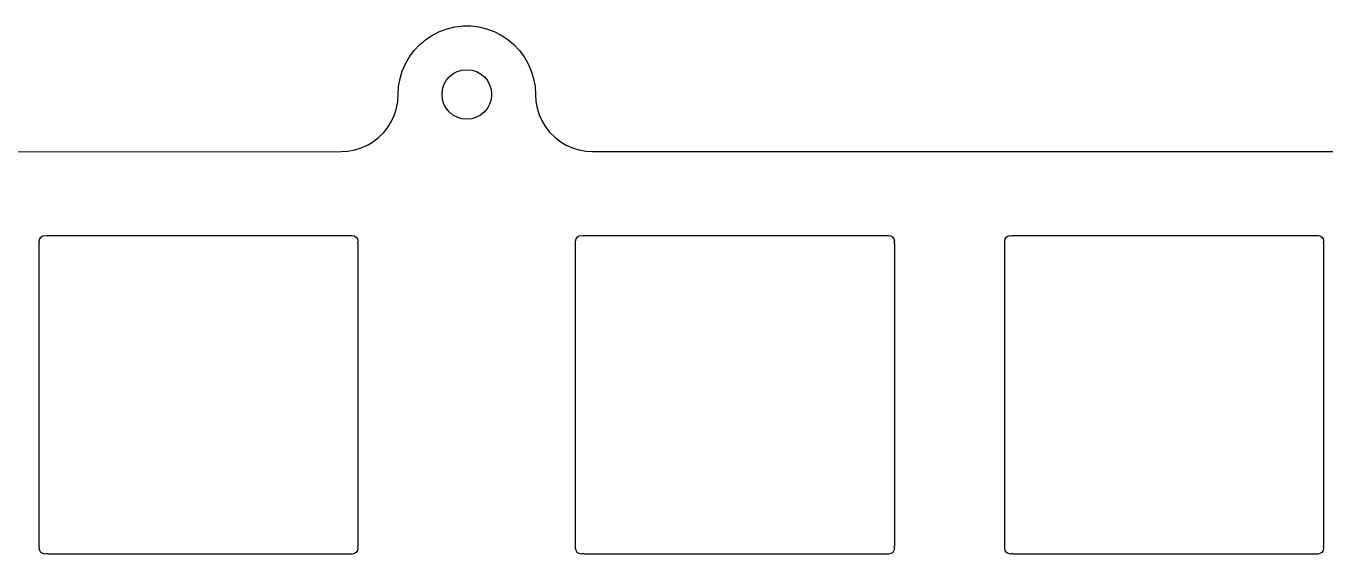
# Model space of a CAD drawing. Extents: x 55 to 248, y -167 to -34.
# Drawn here: x 106.6 to 164.3, y -57.9 to -34.4 of the extents above; entities that cross this region are included whole.
import ezdxf

# ---------------------------------------------------------------- set-up
doc = ezdxf.new("R2010")
doc.units = 0
doc.layers.add('Part__Feature1502', color=7, linetype='CONTINUOUS')

msp = doc.modelspace()

# ---------------------------------------------------------------- linework, layer by layer
at = {"layer": 'Part__Feature1502'}
for p, q in [((124.999, -34.6663), (125.332, -34.545)), ((124.999, -34.6663, 1.58), (125.332, -34.545, 1.58)), ((124.999, -34.6663, 1.58), (125.332, -34.545, 1.58)), ((124.999, -34.6663), (125.332, -34.545)), ((125.332, -34.545), (125.677, -34.4633)), ((125.332, -34.545, 1.58), (125.677, -34.4633, 1.58)), ((125.332, -34.545, 1.58), (125.677, -34.4633, 1.58)), ((125.332, -34.545), (125.677, -34.4633)), ((125.332, -34.545), (125.332, -34.545, 1.58)), ((125.332, -34.545), (125.332, -34.545, 1.58)), ((125.677, -34.4633), (126.029, -34.4222)), ((125.677, -34.4633, 1.58), (126.029, -34.4222, 1.58)), ((125.677, -34.4633, 1.58), (126.029, -34.4222, 1.58)), ((125.677, -34.4633), (126.029, -34.4222)), ((125.677, -34.4633), (125.677, -34.4633, 1.58)), ((125.677, -34.4633), (125.677, -34.4633, 1.58)), ((126.029, -34.4222), (126.383, -34.4222)), ((126.029, -34.4222, 1.58), (126.383, -34.4222, 1.58)), ((126.029, -34.4222), (126.029, -34.4222, 1.58)), ((126.029, -34.4222, 1.58), (126.383, -34.4222, 1.58)), ((126.029, -34.4222), (126.383, -34.4222)), ((126.029, -34.4222), (126.029, -34.4222, 1.58)), ((126.383, -34.4222), (126.383, -34.4222, 1.58)), ((126.383, -34.4222, 1.58), (126.736, -34.4633, 1.58)), ((126.383, -34.4222), (126.736, -34.4633)), ((126.383, -34.4222), (126.736, -34.4633)), ((126.383, -34.4222, 1.58), (126.736, -34.4633, 1.58)), ((126.383, -34.4222), (126.383, -34.4222, 1.58)), ((126.736, -34.4633), (126.736, -34.4633, 1.58)), ((126.736, -34.4633, 1.58), (127.08, -34.545, 1.58)), ((126.736, -34.4633), (127.08, -34.545)), ((126.736, -34.4633), (126.736, -34.4633, 1.58)), ((126.736, -34.4633), (127.08, -34.545)), ((126.736, -34.4633, 1.58), (127.08, -34.545, 1.58)), ((127.08, -34.545), (127.08, -34.545, 1.58)), ((127.08, -34.545), (127.08, -34.545, 1.58)), ((127.08, -34.545, 1.58), (127.414, -34.6663, 1.58)), ((127.08, -34.545), (127.414, -34.6663)), ((127.08, -34.545), (127.414, -34.6663)), ((127.08, -34.545, 1.58), (127.414, -34.6663, 1.58)), ((124.115, -35.248), (124.386, -35.0201)), ((124.115, -35.248, 1.58), (124.386, -35.0201, 1.58)), ((124.115, -35.248, 1.58), (124.386, -35.0201, 1.58)), ((124.115, -35.248), (124.386, -35.0201)), ((124.386, -35.0201), (124.682, -34.8254)), ((124.386, -35.0201, 1.58), (124.682, -34.8254, 1.58)), ((124.386, -35.0201, 1.58), (124.682, -34.8254, 1.58)), ((124.386, -35.0201), (124.682, -34.8254)), ((124.386, -35.0201), (124.386, -35.0201, 1.58)), ((124.386, -35.0201), (124.386, -35.0201, 1.58)), ((124.682, -34.8254), (124.999, -34.6663)), ((124.682, -34.8254, 1.58), (124.999, -34.6663, 1.58)), ((124.682, -34.8254, 1.58), (124.999, -34.6663, 1.58)), ((124.682, -34.8254), (124.999, -34.6663)), ((124.682, -34.8254), (124.682, -34.8254, 1.58)), ((124.682, -34.8254), (124.682, -34.8254, 1.58)), ((124.999, -34.6663), (124.999, -34.6663, 1.58)), ((124.999, -34.6663), (124.999, -34.6663, 1.58)), ((127.414, -34.6663), (127.414, -34.6663, 1.58)), ((127.414, -34.6663), (127.73, -34.8254)), ((127.414, -34.6663, 1.58), (127.73, -34.8254, 1.58)), ((127.414, -34.6663), (127.414, -34.6663, 1.58)), ((127.414, -34.6663, 1.58), (127.73, -34.8254, 1.58)), ((127.414, -34.6663), (127.73, -34.8254)), ((127.73, -34.8254), (128.026, -35.0201)), ((127.73, -34.8254, 1.58), (128.026, -35.0201, 1.58)), ((127.73, -34.8254), (127.73, -34.8254, 1.58)), ((127.73, -34.8254), (127.73, -34.8254, 1.58)), ((127.73, -34.8254, 1.58), (128.026, -35.0201, 1.58)), ((127.73, -34.8254), (128.026, -35.0201)), ((128.026, -35.0201), (128.298, -35.248)), ((128.026, -35.0201, 1.58), (128.298, -35.248, 1.58)), ((128.026, -35.0201), (128.026, -35.0201, 1.58)), ((128.026, -35.0201), (128.026, -35.0201, 1.58)), ((128.026, -35.0201, 1.58), (128.298, -35.248, 1.58)), ((128.026, -35.0201), (128.298, -35.248)), ((123.66, -35.7901), (123.871, -35.5058)), ((123.66, -35.7901, 1.58), (123.871, -35.5058, 1.58)), ((123.66, -35.7901, 1.58), (123.871, -35.5058, 1.58)), ((123.66, -35.7901), (123.871, -35.5058)), ((123.871, -35.5058), (124.115, -35.248)), ((123.871, -35.5058, 1.58), (124.115, -35.248, 1.58)), ((123.871, -35.5058, 1.58), (124.115, -35.248, 1.58)), ((123.871, -35.5058), (124.115, -35.248)), ((123.871, -35.5058), (123.871, -35.5058, 1.58)), ((123.871, -35.5058), (123.871, -35.5058, 1.58)), ((124.115, -35.248), (124.115, -35.248, 1.58)), ((124.115, -35.248), (124.115, -35.248, 1.58)), ((128.298, -35.248), (128.541, -35.5058)), ((128.298, -35.248, 1.58), (128.541, -35.5058, 1.58)), ((128.298, -35.248), (128.298, -35.248, 1.58)), ((128.298, -35.248), (128.298, -35.248, 1.58)), ((128.298, -35.248, 1.58), (128.541, -35.5058, 1.58)), ((128.298, -35.248), (128.541, -35.5058)), ((128.541, -35.5058), (128.753, -35.7901)), ((128.541, -35.5058, 1.58), (128.753, -35.7901, 1.58)), ((128.541, -35.5058), (128.541, -35.5058, 1.58)), ((128.541, -35.5058), (128.541, -35.5058, 1.58)), ((128.541, -35.5058, 1.58), (128.753, -35.7901, 1.58)), ((128.541, -35.5058), (128.753, -35.7901)), ((123.342, -36.4225), (123.482, -36.0971)), ((123.342, -36.4225, 1.58), (123.482, -36.0971, 1.58)), ((123.342, -36.4225, 1.58), (123.482, -36.0971, 1.58)), ((123.342, -36.4225), (123.482, -36.0971)), ((123.482, -36.0971), (123.66, -35.7901)), ((123.482, -36.0971, 1.58), (123.66, -35.7901, 1.58)), ((123.482, -36.0971, 1.58), (123.66, -35.7901, 1.58)), ((123.482, -36.0971), (123.66, -35.7901)), ((123.482, -36.0971), (123.482, -36.0971, 1.58)), ((123.482, -36.0971), (123.482, -36.0971, 1.58)), ((123.66, -35.7901), (123.66, -35.7901, 1.58)), ((123.66, -35.7901), (123.66, -35.7901, 1.58)), ((128.753, -35.7901), (128.93, -36.0971)), ((128.753, -35.7901, 1.58), (128.93, -36.0971, 1.58)), ((128.753, -35.7901), (128.753, -35.7901, 1.58)), ((128.753, -35.7901), (128.753, -35.7901, 1.58)), ((128.753, -35.7901, 1.58), (128.93, -36.0971, 1.58)), ((128.753, -35.7901), (128.93, -36.0971)), ((128.93, -36.0971), (129.07, -36.4225)), ((128.93, -36.0971, 1.58), (129.07, -36.4225, 1.58)), ((128.93, -36.0971), (128.93, -36.0971, 1.58)), ((128.93, -36.0971), (128.93, -36.0971, 1.58)), ((128.93, -36.0971, 1.58), (129.07, -36.4225, 1.58)), ((128.93, -36.0971), (129.07, -36.4225)), ((123.179, -37.1111), (123.24, -36.7621)), ((123.179, -37.1111, 1.58), (123.24, -36.7621, 1.58)), ((123.179, -37.1111, 1.58), (123.24, -36.7621, 1.58)), ((123.179, -37.1111), (123.24, -36.7621)), ((123.24, -36.7621), (123.342, -36.4225)), ((123.24, -36.7621, 1.58), (123.342, -36.4225, 1.58)), ((123.24, -36.7621, 1.58), (123.342, -36.4225, 1.58)), ((123.24, -36.7621), (123.342, -36.4225)), ((123.24, -36.7621), (123.24, -36.7621, 1.58)), ((123.24, -36.7621), (123.24, -36.7621, 1.58)), ((123.342, -36.4225), (123.342, -36.4225, 1.58)), ((123.342, -36.4225), (123.342, -36.4225, 1.58)), ((129.07, -36.4225), (129.172, -36.7621)), ((129.07, -36.4225, 1.58), (129.172, -36.7621, 1.58)), ((129.07, -36.4225), (129.07, -36.4225, 1.58)), ((129.07, -36.4225), (129.07, -36.4225, 1.58)), ((129.07, -36.4225, 1.58), (129.172, -36.7621, 1.58)), ((129.07, -36.4225), (129.172, -36.7621)), ((129.172, -36.7621), (129.234, -37.1111)), ((129.172, -36.7621, 1.58), (129.234, -37.1111, 1.58)), ((129.172, -36.7621), (129.172, -36.7621, 1.58)), ((129.172, -36.7621), (129.172, -36.7621, 1.58)), ((129.172, -36.7621, 1.58), (129.234, -37.1111, 1.58)), ((129.172, -36.7621), (129.234, -37.1111)), ((123.14, -37.7709), (123.158, -37.465)), ((123.14, -37.7709, 1.58), (123.158, -37.465, 1.58)), ((123.14, -37.7709, 1.58), (123.158, -37.465, 1.58)), ((123.14, -37.7709), (123.158, -37.465)), ((123.158, -37.465), (123.179, -37.1111)), ((123.158, -37.465, 1.58), (123.179, -37.1111, 1.58)), ((123.158, -37.465, 1.58), (123.179, -37.1111, 1.58)), ((123.158, -37.465), (123.179, -37.1111)), ((123.158, -37.465), (123.158, -37.465, 1.58)), ((123.158, -37.465), (123.158, -37.465, 1.58)), ((123.179, -37.1111), (123.179, -37.1111, 1.58)), ((123.179, -37.1111), (123.179, -37.1111, 1.58)), ((127.306, -37.465), (127.306, -37.465, 1.58)), ((127.306, -37.465), (127.306, -37.465, 1.58)), ((129.234, -37.1111), (129.254, -37.465)), ((129.234, -37.1111, 1.58), (129.254, -37.465, 1.58)), ((129.234, -37.1111), (129.234, -37.1111, 1.58)), ((129.234, -37.1111), (129.234, -37.1111, 1.58)), ((129.234, -37.1111, 1.58), (129.254, -37.465, 1.58)), ((129.234, -37.1111), (129.254, -37.465)), ((129.254, -37.465), (129.273, -37.7709)), ((129.254, -37.465, 1.58), (129.273, -37.7709, 1.58)), ((129.254, -37.465), (129.254, -37.465, 1.58)), ((129.254, -37.465), (129.254, -37.465, 1.58)), ((129.254, -37.465, 1.58), (129.273, -37.7709, 1.58)), ((129.254, -37.465), (129.273, -37.7709)), ((123.085, -38.0723), (123.14, -37.7709)), ((123.085, -38.0723, 1.58), (123.14, -37.7709, 1.58)), ((123.085, -38.0723, 1.58), (123.14, -37.7709, 1.58)), ((123.085, -38.0723), (123.14, -37.7709)), ((123.14, -37.7709), (123.14, -37.7709, 1.58)), ((123.14, -37.7709), (123.14, -37.7709, 1.58)), ((129.273, -37.7709), (129.328, -38.0723)), ((129.273, -37.7709, 1.58), (129.328, -38.0723, 1.58)), ((129.273, -37.7709), (129.273, -37.7709, 1.58)), ((129.273, -37.7709), (129.273, -37.7709, 1.58)), ((129.273, -37.7709, 1.58), (129.328, -38.0723, 1.58)), ((129.273, -37.7709), (129.328, -38.0723)), ((122.868, -38.6442), (122.993, -38.3648)), ((122.868, -38.6442, 1.58), (122.993, -38.3648, 1.58)), ((122.868, -38.6442, 1.58), (122.993, -38.3648, 1.58)), ((122.868, -38.6442), (122.993, -38.3648)), ((122.993, -38.3648), (123.085, -38.0723)), ((122.993, -38.3648, 1.58), (123.085, -38.0723, 1.58)), ((122.993, -38.3648, 1.58), (123.085, -38.0723, 1.58)), ((122.993, -38.3648), (123.085, -38.0723)), ((122.993, -38.3648), (122.993, -38.3648, 1.58)), ((122.993, -38.3648), (122.993, -38.3648, 1.58)), ((123.085, -38.0723), (123.085, -38.0723, 1.58)), ((123.085, -38.0723), (123.085, -38.0723, 1.58)), ((129.328, -38.0723), (129.419, -38.3648)), ((129.328, -38.0723, 1.58), (129.419, -38.3648, 1.58)), ((129.328, -38.0723), (129.328, -38.0723, 1.58)), ((129.328, -38.0723), (129.328, -38.0723, 1.58)), ((129.328, -38.0723, 1.58), (129.419, -38.3648, 1.58)), ((129.328, -38.0723), (129.419, -38.3648)), ((129.419, -38.3648), (129.545, -38.6442)), ((129.419, -38.3648, 1.58), (129.545, -38.6442, 1.58)), ((129.419, -38.3648), (129.419, -38.3648, 1.58)), ((129.419, -38.3648), (129.419, -38.3648, 1.58)), ((129.419, -38.3648, 1.58), (129.545, -38.6442, 1.58)), ((129.419, -38.3648), (129.545, -38.6442)), ((122.303, -39.3643), (122.52, -39.1477)), ((122.303, -39.3643, 1.58), (122.52, -39.1477, 1.58)), ((122.303, -39.3643, 1.58), (122.52, -39.1477, 1.58)), ((122.303, -39.3643), (122.52, -39.1477)), ((122.52, -39.1477), (122.709, -38.9065)), ((122.52, -39.1477, 1.58), (122.709, -38.9065, 1.58)), ((122.52, -39.1477, 1.58), (122.709, -38.9065, 1.58)), ((122.52, -39.1477), (122.709, -38.9065)), ((122.52, -39.1477), (122.52, -39.1477, 1.58)), ((122.52, -39.1477), (122.52, -39.1477, 1.58)), ((122.709, -38.9065), (122.868, -38.6442)), ((122.709, -38.9065, 1.58), (122.868, -38.6442, 1.58)), ((122.709, -38.9065, 1.58), (122.868, -38.6442, 1.58)), ((122.709, -38.9065), (122.868, -38.6442)), ((122.709, -38.9065), (122.709, -38.9065, 1.58)), ((122.709, -38.9065), (122.709, -38.9065, 1.58)), ((122.868, -38.6442), (122.868, -38.6442, 1.58)), ((122.868, -38.6442), (122.868, -38.6442, 1.58)), ((129.545, -38.6442), (129.703, -38.9065)), ((129.545, -38.6442, 1.58), (129.703, -38.9065, 1.58)), ((129.545, -38.6442), (129.545, -38.6442, 1.58)), ((129.545, -38.6442), (129.545, -38.6442, 1.58)), ((129.545, -38.6442, 1.58), (129.703, -38.9065, 1.58)), ((129.545, -38.6442), (129.703, -38.9065)), ((129.703, -38.9065), (129.892, -39.1477)), ((129.703, -38.9065, 1.58), (129.892, -39.1477, 1.58)), ((129.703, -38.9065), (129.703, -38.9065, 1.58)), ((129.703, -38.9065), (129.703, -38.9065, 1.58)), ((129.703, -38.9065, 1.58), (129.892, -39.1477, 1.58)), ((129.703, -38.9065), (129.892, -39.1477)), ((129.892, -39.1477), (130.109, -39.3643)), ((129.892, -39.1477, 1.58), (130.109, -39.3643, 1.58)), ((129.892, -39.1477), (129.892, -39.1477, 1.58)), ((129.892, -39.1477), (129.892, -39.1477, 1.58)), ((129.892, -39.1477, 1.58), (130.109, -39.3643, 1.58)), ((129.892, -39.1477), (130.109, -39.3643)), ((121.521, -39.8376), (121.8, -39.7118)), ((121.521, -39.8376, 1.58), (121.8, -39.7118, 1.58)), ((121.521, -39.8376, 1.58), (121.8, -39.7118, 1.58)), ((121.521, -39.8376), (121.8, -39.7118)), ((121.8, -39.7118), (122.062, -39.5533)), ((121.8, -39.7118, 1.58), (122.062, -39.5533, 1.58)), ((121.8, -39.7118, 1.58), (122.062, -39.5533, 1.58)), ((121.8, -39.7118), (122.062, -39.5533)), ((121.8, -39.7118), (121.8, -39.7118, 1.58)), ((121.8, -39.7118), (121.8, -39.7118, 1.58)), ((122.062, -39.5533), (122.303, -39.3643)), ((122.062, -39.5533, 1.58), (122.303, -39.3643, 1.58)), ((122.062, -39.5533, 1.58), (122.303, -39.3643, 1.58)), ((122.062, -39.5533), (122.303, -39.3643)), ((122.062, -39.5533), (122.062, -39.5533, 1.58)), ((122.062, -39.5533), (122.062, -39.5533, 1.58)), ((122.303, -39.3643), (122.303, -39.3643, 1.58)), ((122.303, -39.3643), (122.303, -39.3643, 1.58)), ((130.109, -39.3643), (130.35, -39.5533)), ((130.109, -39.3643, 1.58), (130.35, -39.5533, 1.58)), ((130.109, -39.3643), (130.109, -39.3643, 1.58)), ((130.109, -39.3643), (130.109, -39.3643, 1.58)), ((130.109, -39.3643, 1.58), (130.35, -39.5533, 1.58)), ((130.109, -39.3643), (130.35, -39.5533)), ((130.35, -39.5533), (130.613, -39.7118)), ((130.35, -39.5533, 1.58), (130.613, -39.7118, 1.58)), ((130.35, -39.5533), (130.35, -39.5533, 1.58)), ((130.35, -39.5533), (130.35, -39.5533, 1.58)), ((130.35, -39.5533, 1.58), (130.613, -39.7118, 1.58)), ((130.35, -39.5533), (130.613, -39.7118)), ((130.613, -39.7118), (130.892, -39.8376)), ((130.613, -39.7118, 1.58), (130.892, -39.8376, 1.58)), ((130.613, -39.7118), (130.613, -39.7118, 1.58)), ((130.613, -39.7118), (130.613, -39.7118, 1.58)), ((130.613, -39.7118, 1.58), (130.892, -39.8376, 1.58)), ((130.613, -39.7118), (130.892, -39.8376)), ((106.045, -40.005), (120.621, -40.0025)), ((106.045, -40.005, 1.58), (120.621, -40.0025, 1.58)), ((106.045, -40.005, 1.58), (120.621, -40.0025, 1.58)), ((106.045, -40.005), (120.621, -40.0025)), ((120.621, -40.0025), (120.927, -39.984)), ((120.621, -40.0025, 1.58), (120.927, -39.984, 1.58)), ((120.621, -40.0025, 1.58), (120.927, -39.984, 1.58)), ((120.621, -40.0025), (120.927, -39.984)), ((120.621, -40.0025), (120.621, -40.0025, 1.58)), ((120.621, -40.0025), (120.621, -40.0025, 1.58)), ((120.927, -39.984), (121.228, -39.9288)), ((120.927, -39.984, 1.58), (121.228, -39.9288, 1.58)), ((120.927, -39.984, 1.58), (121.228, -39.9288, 1.58)), ((120.927, -39.984), (121.228, -39.9288)), ((120.927, -39.984), (120.927, -39.984, 1.58)), ((120.927, -39.984), (120.927, -39.984, 1.58)), ((121.228, -39.9288), (121.521, -39.8376)), ((121.228, -39.9288, 1.58), (121.521, -39.8376, 1.58)), ((121.228, -39.9288, 1.58), (121.521, -39.8376, 1.58)), ((121.228, -39.9288), (121.521, -39.8376)), ((121.228, -39.9288), (121.228, -39.9288, 1.58)), ((121.228, -39.9288), (121.228, -39.9288, 1.58)), ((121.521, -39.8376), (121.521, -39.8376, 1.58)), ((121.521, -39.8376), (121.521, -39.8376, 1.58)), ((130.892, -39.8376), (131.184, -39.9288)), ((130.892, -39.8376, 1.58), (131.184, -39.9288, 1.58)), ((130.892, -39.8376), (130.892, -39.8376, 1.58)), ((130.892, -39.8376), (130.892, -39.8376, 1.58)), ((130.892, -39.8376, 1.58), (131.184, -39.9288, 1.58)), ((130.892, -39.8376), (131.184, -39.9288)), ((131.184, -39.9288), (131.486, -39.984)), ((131.184, -39.9288, 1.58), (131.486, -39.984, 1.58)), ((131.184, -39.9288), (131.184, -39.9288, 1.58)), ((131.184, -39.9288), (131.184, -39.9288, 1.58)), ((131.184, -39.9288, 1.58), (131.486, -39.984, 1.58)), ((131.184, -39.9288), (131.486, -39.984)), ((131.486, -39.984), (131.792, -40.0025)), ((131.486, -39.984, 1.58), (131.792, -40.0025, 1.58)), ((131.486, -39.984), (131.486, -39.984, 1.58)), ((131.486, -39.984), (131.486, -39.984, 1.58)), ((131.486, -39.984, 1.58), (131.792, -40.0025, 1.58)), ((131.486, -39.984), (131.792, -40.0025)), ((131.792, -40.0025), (201.583, -40.0025)), ((131.792, -40.0025, 1.58), (201.583, -40.0025, 1.58)), ((131.792, -40.0025), (131.792, -40.0025, 1.58)), ((131.792, -40.0025), (131.792, -40.0025, 1.58)), ((131.792, -40.0025, 1.58), (201.583, -40.0025, 1.58)), ((131.792, -40.0025), (201.583, -40.0025)), ((107.244, -43.8818), (107.299, -43.7994)), ((107.244, -43.8818, 1.58), (107.299, -43.7994, 1.58)), ((107.244, -43.8818, 1.58), (107.299, -43.7994, 1.58)), ((107.244, -43.8818), (107.299, -43.7994)), ((107.299, -43.7994), (107.382, -43.7443)), ((107.299, -43.7994, 1.58), (107.382, -43.7443, 1.58)), ((107.299, -43.7994, 1.58), (107.382, -43.7443, 1.58)), ((107.299, -43.7994), (107.382, -43.7443)), ((107.299, -43.7994), (107.299, -43.7994, 1.58)), ((107.299, -43.7994), (107.299, -43.7994, 1.58)), ((107.382, -43.7443), (107.479, -43.725)), ((107.382, -43.7443, 1.58), (107.479, -43.725, 1.58)), ((107.382, -43.7443, 1.58), (107.479, -43.725, 1.58)), ((107.382, -43.7443), (107.479, -43.725)), ((107.382, -43.7443), (107.382, -43.7443, 1.58)), ((107.382, -43.7443), (107.382, -43.7443, 1.58)), ((107.479, -43.725), (107.576, -43.7443)), ((107.479, -43.725, 1.58), (107.581, -43.7452, 1.58)), ((107.479, -43.725), (107.479, -43.725, 1.58)), ((107.479, -43.725), (107.479, -43.725, 1.58)), ((107.479, -43.725, 1.58), (107.581, -43.7452, 1.58)), ((107.479, -43.725), (107.576, -43.7443)), ((107.576, -43.725), (121.024, -43.725)), ((107.576, -43.725), (121.024, -43.725)), ((107.576, -43.7443), (107.576, -43.7443, 1.58)), ((107.576, -43.7443), (107.576, -43.7443, 1.58)), ((107.58, -43.725, 1.58), (121.024, -43.725, 1.58)), ((107.58, -43.725, 1.58), (121.024, -43.725, 1.58)), ((121.024, -43.725), (121.121, -43.725)), ((121.024, -43.725, 1.58), (121.121, -43.725, 1.58)), ((121.024, -43.725), (121.121, -43.725)), ((121.024, -43.725, 1.58), (121.121, -43.725, 1.58)), ((121.024, -43.7443), (121.024, -43.7443, 1.58)), ((121.024, -43.7443), (121.024, -43.7443, 1.58)), ((121.121, -43.725), (121.218, -43.7443)), ((121.121, -43.725, 1.58), (121.218, -43.7443, 1.58)), ((121.121, -43.725), (121.121, -43.725, 1.58)), ((121.121, -43.725), (121.121, -43.725, 1.58)), ((121.121, -43.725, 1.58), (121.218, -43.7443, 1.58)), ((121.121, -43.725), (121.218, -43.7443)), ((121.218, -43.7443), (121.301, -43.7994)), ((121.218, -43.7443, 1.58), (121.301, -43.7994, 1.58)), ((121.218, -43.7443), (121.218, -43.7443, 1.58)), ((121.218, -43.7443), (121.218, -43.7443, 1.58)), ((121.218, -43.7443, 1.58), (121.301, -43.7994, 1.58)), ((121.218, -43.7443), (121.301, -43.7994)), ((121.301, -43.7994), (121.356, -43.8818)), ((121.301, -43.7994, 1.58), (121.356, -43.8818, 1.58)), ((121.301, -43.7994), (121.301, -43.7994, 1.58)), ((121.301, -43.7994), (121.301, -43.7994, 1.58)), ((121.301, -43.7994, 1.58), (121.356, -43.8818, 1.58)), ((121.301, -43.7994), (121.356, -43.8818)), ((131.057, -43.8818), (131.112, -43.7994)), ((131.057, -43.8818, 1.58), (131.112, -43.7994, 1.58)), ((131.057, -43.8818, 1.58), (131.112, -43.7994, 1.58)), ((131.057, -43.8818), (131.112, -43.7994)), ((131.112, -43.7994), (131.194, -43.7443)), ((131.112, -43.7994, 1.58), (131.194, -43.7443, 1.58)), ((131.112, -43.7994, 1.58), (131.194, -43.7443, 1.58)), ((131.112, -43.7994), (131.194, -43.7443)), ((131.112, -43.7994), (131.112, -43.7994, 1.58)), ((131.112, -43.7994), (131.112, -43.7994, 1.58)), ((131.194, -43.7443), (131.292, -43.725)), ((131.194, -43.7443, 1.58), (131.292, -43.725, 1.58)), ((131.194, -43.7443, 1.58), (131.292, -43.725, 1.58)), ((131.194, -43.7443), (131.292, -43.725)), ((131.194, -43.7443), (131.194, -43.7443, 1.58)), ((131.194, -43.7443), (131.194, -43.7443, 1.58)), ((131.292, -43.725), (131.389, -43.7443)), ((131.292, -43.725, 1.58), (131.393, -43.7452, 1.58)), ((131.292, -43.725), (131.292, -43.725, 1.58)), ((131.292, -43.725), (131.292, -43.725, 1.58)), ((131.292, -43.725, 1.58), (131.393, -43.7452, 1.58)), ((131.292, -43.725), (131.389, -43.7443)), ((131.389, -43.725), (144.836, -43.725)), ((131.389, -43.725), (144.836, -43.725)), ((131.389, -43.7443), (131.389, -43.7443, 1.58)), ((131.389, -43.7443), (131.389, -43.7443, 1.58)), ((131.393, -43.725, 1.58), (144.836, -43.725, 1.58)), ((131.393, -43.725, 1.58), (144.836, -43.725, 1.58)), ((144.836, -43.725), (144.934, -43.725)), ((144.836, -43.725, 1.58), (144.934, -43.725, 1.58)), ((144.836, -43.725), (144.934, -43.725)), ((144.836, -43.725, 1.58), (144.934, -43.725, 1.58)), ((144.836, -43.7443), (144.836, -43.7443, 1.58)), ((144.836, -43.7443), (144.836, -43.7443, 1.58)), ((144.934, -43.725), (145.031, -43.7443)), ((144.934, -43.725, 1.58), (145.031, -43.7443, 1.58)), ((144.934, -43.725), (144.934, -43.725, 1.58)), ((144.934, -43.725), (144.934, -43.725, 1.58)), ((144.934, -43.725, 1.58), (145.031, -43.7443, 1.58)), ((144.934, -43.725), (145.031, -43.7443)), ((145.031, -43.7443), (145.113, -43.7994)), ((145.031, -43.7443, 1.58), (145.113, -43.7994, 1.58)), ((145.031, -43.7443), (145.031, -43.7443, 1.58)), ((145.031, -43.7443), (145.031, -43.7443, 1.58)), ((145.031, -43.7443, 1.58), (145.113, -43.7994, 1.58)), ((145.031, -43.7443), (145.113, -43.7994)), ((145.113, -43.7994), (145.168, -43.8818)), ((145.113, -43.7994, 1.58), (145.168, -43.8818, 1.58)), ((145.113, -43.7994), (145.113, -43.7994, 1.58)), ((145.113, -43.7994), (145.113, -43.7994, 1.58)), ((145.113, -43.7994, 1.58), (145.168, -43.8818, 1.58)), ((145.113, -43.7994), (145.168, -43.8818)), ((150.107, -43.8818), (150.162, -43.7994)), ((150.107, -43.8818, 1.58), (150.162, -43.7994, 1.58)), ((150.107, -43.8818, 1.58), (150.162, -43.7994, 1.58)), ((150.107, -43.8818), (150.162, -43.7994)), ((150.162, -43.7994), (150.244, -43.7443)), ((150.162, -43.7994, 1.58), (150.244, -43.7443, 1.58)), ((150.162, -43.7994, 1.58), (150.244, -43.7443, 1.58)), ((150.162, -43.7994), (150.244, -43.7443)), ((150.162, -43.7994), (150.162, -43.7994, 1.58)), ((150.162, -43.7994), (150.162, -43.7994, 1.58)), ((150.244, -43.7443), (150.341, -43.725)), ((150.244, -43.7443, 1.58), (150.341, -43.725, 1.58)), ((150.244, -43.7443, 1.58), (150.341, -43.725, 1.58)), ((150.244, -43.7443), (150.341, -43.725)), ((150.244, -43.7443), (150.244, -43.7443, 1.58)), ((150.244, -43.7443), (150.244, -43.7443, 1.58)), ((150.341, -43.725), (150.439, -43.7443)), ((150.341, -43.725, 1.58), (150.443, -43.7452, 1.58)), ((150.341, -43.725), (150.341, -43.725, 1.58)), ((150.341, -43.725), (150.341, -43.725, 1.58)), ((150.341, -43.725, 1.58), (150.443, -43.7452, 1.58)), ((150.341, -43.725), (150.439, -43.7443)), ((150.439, -43.725), (163.886, -43.725)), ((150.439, -43.725), (163.886, -43.725)), ((150.439, -43.7443), (150.439, -43.7443, 1.58)), ((150.439, -43.7443), (150.439, -43.7443, 1.58)), ((150.443, -43.725, 1.58), (163.886, -43.725, 1.58)), ((150.443, -43.725, 1.58), (163.886, -43.725, 1.58)), ((163.886, -43.725), (163.983, -43.725)), ((163.886, -43.725, 1.58), (163.983, -43.725, 1.58)), ((163.886, -43.725), (163.983, -43.725)), ((163.886, -43.725, 1.58), (163.983, -43.725, 1.58)), ((163.886, -43.7443), (163.886, -43.7443, 1.58)), ((163.886, -43.7443), (163.886, -43.7443, 1.58)), ((163.983, -43.725), (164.081, -43.7443)), ((163.983, -43.725, 1.58), (164.081, -43.7443, 1.58)), ((163.983, -43.725), (163.983, -43.725, 1.58)), ((163.983, -43.725), (163.983, -43.725, 1.58)), ((163.983, -43.725, 1.58), (164.081, -43.7443, 1.58)), ((163.983, -43.725), (164.081, -43.7443)), ((164.081, -43.7443), (164.163, -43.7994)), ((164.081, -43.7443, 1.58), (164.163, -43.7994, 1.58)), ((164.081, -43.7443), (164.081, -43.7443, 1.58)), ((164.081, -43.7443), (164.081, -43.7443, 1.58)), ((164.081, -43.7443, 1.58), (164.163, -43.7994, 1.58)), ((164.081, -43.7443), (164.163, -43.7994)), ((164.163, -43.7994), (164.218, -43.8818)), ((164.163, -43.7994, 1.58), (164.218, -43.8818, 1.58)), ((164.163, -43.7994), (164.163, -43.7994, 1.58)), ((164.163, -43.7994), (164.163, -43.7994, 1.58)), ((164.163, -43.7994, 1.58), (164.218, -43.8818, 1.58)), ((164.163, -43.7994), (164.218, -43.8818)), ((107.225, -43.979), (107.244, -43.8818)), ((107.225, -43.979, 1.58), (107.244, -43.8818, 1.58)), ((107.225, -43.979, 1.58), (107.244, -43.8818, 1.58)), ((107.225, -43.979), (107.244, -43.8818)), ((107.225, -44.0762), (107.225, -43.979)), ((107.225, -44.0762, 1.58), (107.225, -43.979, 1.58)), ((107.225, -44.0762), (107.225, -43.979)), ((107.225, -44.0762, 1.58), (107.225, -43.979, 1.58)), ((107.225, -43.979), (107.225, -43.979, 1.58)), ((107.225, -43.979), (107.225, -43.979, 1.58)), ((107.225, -57.5238), (107.225, -44.0762)), ((107.225, -57.5196, 1.58), (107.225, -44.0762, 1.58)), ((107.225, -57.5238), (107.225, -44.0762)), ((107.225, -57.5196, 1.58), (107.225, -44.0762, 1.58)), ((107.244, -43.8818), (107.244, -43.8818, 1.58)), ((107.244, -43.8818), (107.244, -43.8818, 1.58)), ((107.244, -44.0762), (107.244, -44.0762, 1.58)), ((107.244, -44.0762), (107.244, -44.0762, 1.58)), ((121.375, -43.979, 1.58), (121.355, -44.0807, 1.58)), ((121.375, -43.979, 1.58), (121.355, -44.0807, 1.58)), ((121.356, -43.8818), (121.375, -43.979)), ((121.356, -43.8818, 1.58), (121.375, -43.979, 1.58)), ((121.356, -43.8818), (121.356, -43.8818, 1.58)), ((121.356, -43.8818), (121.356, -43.8818, 1.58)), ((121.356, -43.8818, 1.58), (121.375, -43.979, 1.58)), ((121.356, -43.8818), (121.375, -43.979)), ((121.375, -43.979), (121.356, -44.0762)), ((121.375, -43.979), (121.356, -44.0762)), ((121.356, -44.0762), (121.356, -44.0762, 1.58)), ((121.356, -44.0762), (121.356, -44.0762, 1.58)), ((121.375, -43.979), (121.375, -43.979, 1.58)), ((121.375, -43.979), (121.375, -43.979, 1.58)), ((121.375, -44.0762), (121.375, -57.5238)), ((121.375, -44.0762), (121.375, -57.5238)), ((121.375, -44.0804, 1.58), (121.375, -57.5238, 1.58)), ((121.375, -44.0804, 1.58), (121.375, -57.5238, 1.58)), ((131.037, -43.979), (131.057, -43.8818)), ((131.037, -43.979, 1.58), (131.057, -43.8818, 1.58)), ((131.037, -43.979, 1.58), (131.057, -43.8818, 1.58)), ((131.037, -43.979), (131.057, -43.8818)), ((131.037, -44.0762), (131.037, -43.979)), ((131.037, -44.0762, 1.58), (131.037, -43.979, 1.58)), ((131.037, -44.0762), (131.037, -43.979)), ((131.037, -44.0762, 1.58), (131.037, -43.979, 1.58)), ((131.037, -43.979), (131.037, -43.979, 1.58)), ((131.037, -43.979), (131.037, -43.979, 1.58)), ((131.037, -57.5238), (131.037, -44.0762)), ((131.037, -57.5196, 1.58), (131.037, -44.0762, 1.58)), ((131.037, -57.5238), (131.037, -44.0762)), ((131.037, -57.5196, 1.58), (131.037, -44.0762, 1.58)), ((131.057, -43.8818), (131.057, -43.8818, 1.58)), ((131.057, -43.8818), (131.057, -43.8818, 1.58)), ((131.057, -44.0762), (131.057, -44.0762, 1.58)), ((131.057, -44.0762), (131.057, -44.0762, 1.58)), ((145.188, -43.979, 1.58), (145.167, -44.0807, 1.58)), ((145.188, -43.979, 1.58), (145.167, -44.0807, 1.58)), ((145.168, -43.8818), (145.188, -43.979)), ((145.168, -43.8818, 1.58), (145.188, -43.979, 1.58)), ((145.168, -43.8818), (145.168, -43.8818, 1.58)), ((145.168, -43.8818), (145.168, -43.8818, 1.58)), ((145.168, -43.8818, 1.58), (145.188, -43.979, 1.58)), ((145.168, -43.8818), (145.188, -43.979)), ((145.188, -43.979), (145.168, -44.0762)), ((145.188, -43.979), (145.168, -44.0762)), ((145.168, -44.0762), (145.168, -44.0762, 1.58)), ((145.168, -44.0762), (145.168, -44.0762, 1.58)), ((145.188, -43.979), (145.188, -43.979, 1.58)), ((145.188, -43.979), (145.188, -43.979, 1.58)), ((145.188, -44.0762), (145.188, -57.5238)), ((145.188, -44.0762), (145.188, -57.5238)), ((145.188, -44.0804, 1.58), (145.188, -57.5238, 1.58)), ((145.188, -44.0804, 1.58), (145.188, -57.5238, 1.58)), ((150.088, -43.979), (150.107, -43.8818)), ((150.088, -43.979, 1.58), (150.107, -43.8818, 1.58)), ((150.088, -43.979, 1.58), (150.107, -43.8818, 1.58)), ((150.088, -43.979), (150.107, -43.8818)), ((150.088, -44.0762), (150.088, -43.979)), ((150.088, -44.0762, 1.58), (150.088, -43.979, 1.58)), ((150.088, -44.0762), (150.088, -43.979)), ((150.088, -44.0762, 1.58), (150.088, -43.979, 1.58)), ((150.088, -43.979), (150.088, -43.979, 1.58)), ((150.088, -43.979), (150.088, -43.979, 1.58)), ((150.088, -57.5238), (150.088, -44.0762)), ((150.088, -57.5196, 1.58), (150.088, -44.0762, 1.58)), ((150.088, -57.5238), (150.088, -44.0762)), ((150.088, -57.5196, 1.58), (150.088, -44.0762, 1.58)), ((150.107, -43.8818), (150.107, -43.8818, 1.58)), ((150.107, -43.8818), (150.107, -43.8818, 1.58)), ((150.107, -44.0762), (150.107, -44.0762, 1.58)), ((150.107, -44.0762), (150.107, -44.0762, 1.58)), ((164.238, -43.979, 1.58), (164.217, -44.0807, 1.58)), ((164.238, -43.979, 1.58), (164.217, -44.0807, 1.58)), ((164.218, -43.8818), (164.238, -43.979)), ((164.218, -43.8818, 1.58), (164.238, -43.979, 1.58)), ((164.218, -43.8818), (164.218, -43.8818, 1.58)), ((164.218, -43.8818), (164.218, -43.8818, 1.58)), ((164.218, -43.8818, 1.58), (164.238, -43.979, 1.58)), ((164.218, -43.8818), (164.238, -43.979)), ((164.238, -43.979), (164.218, -44.0762)), ((164.238, -43.979), (164.218, -44.0762)), ((164.218, -44.0762), (164.218, -44.0762, 1.58)), ((164.218, -44.0762), (164.218, -44.0762, 1.58)), ((164.238, -43.979), (164.238, -43.979, 1.58)), ((164.238, -43.979), (164.238, -43.979, 1.58)), ((164.238, -44.0762), (164.238, -57.5238)), ((164.238, -44.0762), (164.238, -57.5238)), ((164.238, -44.0804, 1.58), (164.238, -57.5238, 1.58)), ((164.238, -44.0804, 1.58), (164.238, -57.5238, 1.58)), ((107.225, -57.621, 1.58), (107.225, -57.5196, 1.58)), ((107.225, -57.621, 1.58), (107.225, -57.5196, 1.58)), ((107.225, -57.621), (107.225, -57.5238)), ((107.225, -57.621), (107.225, -57.5238)), ((107.244, -57.7182), (107.225, -57.621)), ((107.244, -57.7182, 1.58), (107.225, -57.621, 1.58)), ((107.244, -57.7182, 1.58), (107.225, -57.621, 1.58)), ((107.225, -57.621), (107.225, -57.621, 1.58)), ((107.244, -57.7182), (107.225, -57.621)), ((107.225, -57.621), (107.225, -57.621, 1.58)), ((107.244, -57.5238), (107.244, -57.5238, 1.58)), ((107.244, -57.5238), (107.244, -57.5238, 1.58)), ((121.356, -57.5238), (121.375, -57.621)), ((121.356, -57.5238, 1.58), (121.375, -57.621, 1.58)), ((121.356, -57.5238), (121.356, -57.5238, 1.58)), ((121.356, -57.5238), (121.356, -57.5238, 1.58)), ((121.356, -57.5238, 1.58), (121.375, -57.621, 1.58)), ((121.356, -57.5238), (121.375, -57.621)), ((121.375, -57.621), (121.356, -57.7182)), ((121.375, -57.621, 1.58), (121.356, -57.7182, 1.58)), ((121.375, -57.621, 1.58), (121.356, -57.7182, 1.58)), ((121.375, -57.621), (121.356, -57.7182)), ((121.375, -57.621), (121.375, -57.621, 1.58)), ((121.375, -57.621), (121.375, -57.621, 1.58)), ((131.037, -57.621, 1.58), (131.037, -57.5196, 1.58)), ((131.037, -57.621, 1.58), (131.037, -57.5196, 1.58)), ((131.037, -57.621), (131.037, -57.5238)), ((131.037, -57.621), (131.037, -57.5238)), ((131.057, -57.7182), (131.037, -57.621)), ((131.057, -57.7182, 1.58), (131.037, -57.621, 1.58)), ((131.057, -57.7182, 1.58), (131.037, -57.621, 1.58)), ((131.037, -57.621), (131.037, -57.621, 1.58)), ((131.057, -57.7182), (131.037, -57.621)), ((131.037, -57.621), (131.037, -57.621, 1.58)), ((131.057, -57.5238), (131.057, -57.5238, 1.58)), ((131.057, -57.5238), (131.057, -57.5238, 1.58)), ((145.168, -57.5238), (145.188, -57.621)), ((145.168, -57.5238, 1.58), (145.188, -57.621, 1.58)), ((145.168, -57.5238), (145.168, -57.5238, 1.58)), ((145.168, -57.5238), (145.168, -57.5238, 1.58)), ((145.168, -57.5238, 1.58), (145.188, -57.621, 1.58)), ((145.168, -57.5238), (145.188, -57.621)), ((145.188, -57.621), (145.168, -57.7182)), ((145.188, -57.621, 1.58), (145.168, -57.7182, 1.58)), ((145.188, -57.621, 1.58), (145.168, -57.7182, 1.58)), ((145.188, -57.621), (145.168, -57.7182)), ((145.188, -57.621), (145.188, -57.621, 1.58)), ((145.188, -57.621), (145.188, -57.621, 1.58)), ((150.107, -57.7182), (150.087, -57.621)), ((150.107, -57.7182, 1.58), (150.087, -57.621, 1.58)), ((150.107, -57.7182, 1.58), (150.087, -57.621, 1.58)), ((150.107, -57.7182), (150.087, -57.621)), ((150.088, -57.621, 1.58), (150.088, -57.5196, 1.58)), ((150.088, -57.621, 1.58), (150.088, -57.5196, 1.58)), ((150.088, -57.621), (150.088, -57.5238)), ((150.088, -57.621), (150.088, -57.5238)), ((150.088, -57.621), (150.088, -57.621, 1.58)), ((150.088, -57.621), (150.088, -57.621, 1.58)), ((150.107, -57.5238), (150.107, -57.5238, 1.58)), ((150.107, -57.5238), (150.107, -57.5238, 1.58)), ((164.218, -57.5238), (164.238, -57.621)), ((164.218, -57.5238, 1.58), (164.238, -57.621, 1.58)), ((164.218, -57.5238), (164.218, -57.5238, 1.58)), ((164.218, -57.5238), (164.218, -57.5238, 1.58)), ((164.218, -57.5238, 1.58), (164.238, -57.621, 1.58)), ((164.218, -57.5238), (164.238, -57.621)), ((164.238, -57.621), (164.218, -57.7182)), ((164.238, -57.621, 1.58), (164.218, -57.7182, 1.58)), ((164.238, -57.621, 1.58), (164.218, -57.7182, 1.58)), ((164.238, -57.621), (164.218, -57.7182)), ((164.238, -57.621), (164.238, -57.621, 1.58)), ((164.238, -57.621), (164.238, -57.621, 1.58)), ((107.299, -57.8006), (107.244, -57.7182)), ((107.299, -57.8006, 1.58), (107.244, -57.7182, 1.58)), ((107.299, -57.8006, 1.58), (107.244, -57.7182, 1.58)), ((107.244, -57.7182), (107.244, -57.7182, 1.58)), ((107.299, -57.8006), (107.244, -57.7182)), ((107.244, -57.7182), (107.244, -57.7182, 1.58)), ((107.382, -57.8557), (107.299, -57.8006)), ((107.382, -57.8557, 1.58), (107.299, -57.8006, 1.58)), ((107.382, -57.8557, 1.58), (107.299, -57.8006, 1.58)), ((107.299, -57.8006), (107.299, -57.8006, 1.58)), ((107.382, -57.8557), (107.299, -57.8006)), ((107.299, -57.8006), (107.299, -57.8006, 1.58)), ((107.479, -57.875), (107.382, -57.8557)), ((107.479, -57.875, 1.58), (107.382, -57.8557, 1.58)), ((107.479, -57.875, 1.58), (107.382, -57.8557, 1.58)), ((107.382, -57.8557), (107.382, -57.8557, 1.58)), ((107.479, -57.875), (107.382, -57.8557)), ((107.382, -57.8557), (107.382, -57.8557, 1.58)), ((107.576, -57.8557), (107.479, -57.875)), ((107.576, -57.8557, 1.58), (107.479, -57.875, 1.58)), ((107.576, -57.8557, 1.58), (107.479, -57.875, 1.58)), ((107.576, -57.8557), (107.479, -57.875)), ((107.479, -57.875), (107.479, -57.875, 1.58)), ((107.479, -57.875), (107.479, -57.875, 1.58)), ((107.576, -57.8557), (107.576, -57.8557, 1.58)), ((107.576, -57.8557), (107.576, -57.8557, 1.58)), ((121.024, -57.875), (107.576, -57.875)), ((121.02, -57.875, 1.58), (107.576, -57.875, 1.58)), ((121.024, -57.875), (107.576, -57.875)), ((121.02, -57.875, 1.58), (107.576, -57.875, 1.58)), ((121.121, -57.875, 1.58), (121.02, -57.875, 1.58)), ((121.121, -57.875, 1.58), (121.02, -57.875, 1.58)), ((121.024, -57.8557), (121.024, -57.8557, 1.58)), ((121.024, -57.8557), (121.024, -57.8557, 1.58)), ((121.121, -57.875), (121.024, -57.875)), ((121.121, -57.875), (121.024, -57.875)), ((121.218, -57.8557), (121.121, -57.875)), ((121.218, -57.8557, 1.58), (121.121, -57.875, 1.58)), ((121.218, -57.8557, 1.58), (121.121, -57.875, 1.58)), ((121.218, -57.8557), (121.121, -57.875)), ((121.121, -57.875), (121.121, -57.875, 1.58)), ((121.121, -57.875), (121.121, -57.875, 1.58)), ((121.301, -57.8006), (121.218, -57.8557)), ((121.301, -57.8006, 1.58), (121.218, -57.8557, 1.58)), ((121.301, -57.8006, 1.58), (121.218, -57.8557, 1.58)), ((121.301, -57.8006), (121.218, -57.8557)), ((121.218, -57.8557), (121.218, -57.8557, 1.58)), ((121.218, -57.8557), (121.218, -57.8557, 1.58)), ((121.356, -57.7182), (121.301, -57.8006)), ((121.356, -57.7182, 1.58), (121.301, -57.8006, 1.58)), ((121.356, -57.7182, 1.58), (121.301, -57.8006, 1.58)), ((121.356, -57.7182), (121.301, -57.8006)), ((121.301, -57.8006), (121.301, -57.8006, 1.58)), ((121.301, -57.8006), (121.301, -57.8006, 1.58)), ((121.356, -57.7182), (121.356, -57.7182, 1.58)), ((121.356, -57.7182), (121.356, -57.7182, 1.58)), ((131.112, -57.8006), (131.057, -57.7182)), ((131.112, -57.8006, 1.58), (131.057, -57.7182, 1.58)), ((131.112, -57.8006, 1.58), (131.057, -57.7182, 1.58)), ((131.057, -57.7182), (131.057, -57.7182, 1.58)), ((131.112, -57.8006), (131.057, -57.7182)), ((131.057, -57.7182), (131.057, -57.7182, 1.58)), ((131.194, -57.8557), (131.112, -57.8006)), ((131.194, -57.8557, 1.58), (131.112, -57.8006, 1.58)), ((131.194, -57.8557, 1.58), (131.112, -57.8006, 1.58)), ((131.112, -57.8006), (131.112, -57.8006, 1.58)), ((131.194, -57.8557), (131.112, -57.8006)), ((131.112, -57.8006), (131.112, -57.8006, 1.58)), ((131.292, -57.875), (131.194, -57.8557)), ((131.292, -57.875, 1.58), (131.194, -57.8557, 1.58)), ((131.292, -57.875, 1.58), (131.194, -57.8557, 1.58)), ((131.194, -57.8557), (131.194, -57.8557, 1.58)), ((131.292, -57.875), (131.194, -57.8557)), ((131.194, -57.8557), (131.194, -57.8557, 1.58)), ((131.389, -57.8557), (131.292, -57.875)), ((131.389, -57.8557, 1.58), (131.292, -57.875, 1.58)), ((131.389, -57.8557, 1.58), (131.292, -57.875, 1.58)), ((131.389, -57.8557), (131.292, -57.875)), ((131.292, -57.875), (131.292, -57.875, 1.58)), ((131.292, -57.875), (131.292, -57.875, 1.58)), ((131.389, -57.8557), (131.389, -57.8557, 1.58)), ((131.389, -57.8557), (131.389, -57.8557, 1.58)), ((144.836, -57.875), (131.389, -57.875)), ((144.832, -57.875, 1.58), (131.389, -57.875, 1.58)), ((144.836, -57.875), (131.389, -57.875)), ((144.832, -57.875, 1.58), (131.389, -57.875, 1.58)), ((144.934, -57.875, 1.58), (144.832, -57.875, 1.58)), ((144.934, -57.875, 1.58), (144.832, -57.875, 1.58)), ((144.836, -57.8557), (144.836, -57.8557, 1.58)), ((144.836, -57.8557), (144.836, -57.8557, 1.58)), ((144.934, -57.875), (144.836, -57.875)), ((144.934, -57.875), (144.836, -57.875)), ((145.031, -57.8557), (144.934, -57.875)), ((145.031, -57.8557, 1.58), (144.934, -57.875, 1.58)), ((145.031, -57.8557, 1.58), (144.934, -57.875, 1.58)), ((145.031, -57.8557), (144.934, -57.875)), ((144.934, -57.875), (144.934, -57.875, 1.58)), ((144.934, -57.875), (144.934, -57.875, 1.58)), ((145.113, -57.8006), (145.031, -57.8557)), ((145.113, -57.8006, 1.58), (145.031, -57.8557, 1.58)), ((145.113, -57.8006, 1.58), (145.031, -57.8557, 1.58)), ((145.113, -57.8006), (145.031, -57.8557)), ((145.031, -57.8557), (145.031, -57.8557, 1.58)), ((145.031, -57.8557), (145.031, -57.8557, 1.58)), ((145.168, -57.7182), (145.113, -57.8006)), ((145.168, -57.7182, 1.58), (145.113, -57.8006, 1.58)), ((145.168, -57.7182, 1.58), (145.113, -57.8006, 1.58)), ((145.168, -57.7182), (145.113, -57.8006)), ((145.113, -57.8006), (145.113, -57.8006, 1.58)), ((145.113, -57.8006), (145.113, -57.8006, 1.58)), ((145.168, -57.7182), (145.168, -57.7182, 1.58)), ((145.168, -57.7182), (145.168, -57.7182, 1.58)), ((150.162, -57.8006), (150.107, -57.7182)), ((150.162, -57.8006, 1.58), (150.107, -57.7182, 1.58)), ((150.162, -57.8006, 1.58), (150.107, -57.7182, 1.58)), ((150.107, -57.7182), (150.107, -57.7182, 1.58)), ((150.162, -57.8006), (150.107, -57.7182)), ((150.107, -57.7182), (150.107, -57.7182, 1.58)), ((150.244, -57.8557), (150.162, -57.8006)), ((150.244, -57.8557, 1.58), (150.162, -57.8006, 1.58)), ((150.244, -57.8557, 1.58), (150.162, -57.8006, 1.58)), ((150.162, -57.8006), (150.162, -57.8006, 1.58)), ((150.244, -57.8557), (150.162, -57.8006)), ((150.162, -57.8006), (150.162, -57.8006, 1.58)), ((150.341, -57.875), (150.244, -57.8557)), ((150.341, -57.875, 1.58), (150.244, -57.8557, 1.58)), ((150.341, -57.875, 1.58), (150.244, -57.8557, 1.58)), ((150.244, -57.8557), (150.244, -57.8557, 1.58)), ((150.341, -57.875), (150.244, -57.8557)), ((150.244, -57.8557), (150.244, -57.8557, 1.58)), ((150.439, -57.8557), (150.341, -57.875)), ((150.439, -57.8557, 1.58), (150.341, -57.875, 1.58)), ((150.439, -57.8557, 1.58), (150.341, -57.875, 1.58)), ((150.439, -57.8557), (150.341, -57.875)), ((150.341, -57.875), (150.341, -57.875, 1.58)), ((150.341, -57.875), (150.341, -57.875, 1.58)), ((150.439, -57.8557), (150.439, -57.8557, 1.58)), ((150.439, -57.8557), (150.439, -57.8557, 1.58)), ((163.886, -57.875), (150.439, -57.875)), ((163.882, -57.875, 1.58), (150.439, -57.875, 1.58)), ((163.886, -57.875), (150.439, -57.875)), ((163.882, -57.875, 1.58), (150.439, -57.875, 1.58)), ((163.983, -57.875, 1.58), (163.882, -57.875, 1.58)), ((163.983, -57.875, 1.58), (163.882, -57.875, 1.58)), ((163.886, -57.8557), (163.886, -57.8557, 1.58)), ((163.886, -57.8557), (163.886, -57.8557, 1.58)), ((163.983, -57.875), (163.886, -57.875)), ((163.983, -57.875), (163.886, -57.875)), ((164.081, -57.8557), (163.983, -57.875)), ((164.081, -57.8557, 1.58), (163.983, -57.875, 1.58)), ((164.081, -57.8557, 1.58), (163.983, -57.875, 1.58)), ((164.081, -57.8557), (163.983, -57.875)), ((163.983, -57.875), (163.983, -57.875, 1.58)), ((163.983, -57.875), (163.983, -57.875, 1.58)), ((164.163, -57.8006), (164.081, -57.8557)), ((164.163, -57.8006, 1.58), (164.081, -57.8557, 1.58)), ((164.163, -57.8006, 1.58), (164.081, -57.8557, 1.58)), ((164.163, -57.8006), (164.081, -57.8557)), ((164.081, -57.8557), (164.081, -57.8557, 1.58)), ((164.081, -57.8557), (164.081, -57.8557, 1.58)), ((164.218, -57.7182), (164.163, -57.8006)), ((164.218, -57.7182, 1.58), (164.163, -57.8006, 1.58)), ((164.218, -57.7182, 1.58), (164.163, -57.8006, 1.58)), ((164.218, -57.7182), (164.163, -57.8006)), ((164.163, -57.8006), (164.163, -57.8006, 1.58)), ((164.163, -57.8006), (164.163, -57.8006, 1.58)), ((164.218, -57.7182), (164.218, -57.7182, 1.58)), ((164.218, -57.7182), (164.218, -57.7182, 1.58))]:
    msp.add_line(p, q, dxfattribs=at)
msp.add_circle((126.206, -37.465), 1.1, dxfattribs=at)
msp.add_circle((126.206, -37.465), 1.1, dxfattribs=at)
msp.add_circle((126.206, -37.465), 1.1, dxfattribs=at)
msp.add_circle((126.206, -37.465), 1.1, dxfattribs=at)

doc.saveas('drawing.dxf')
